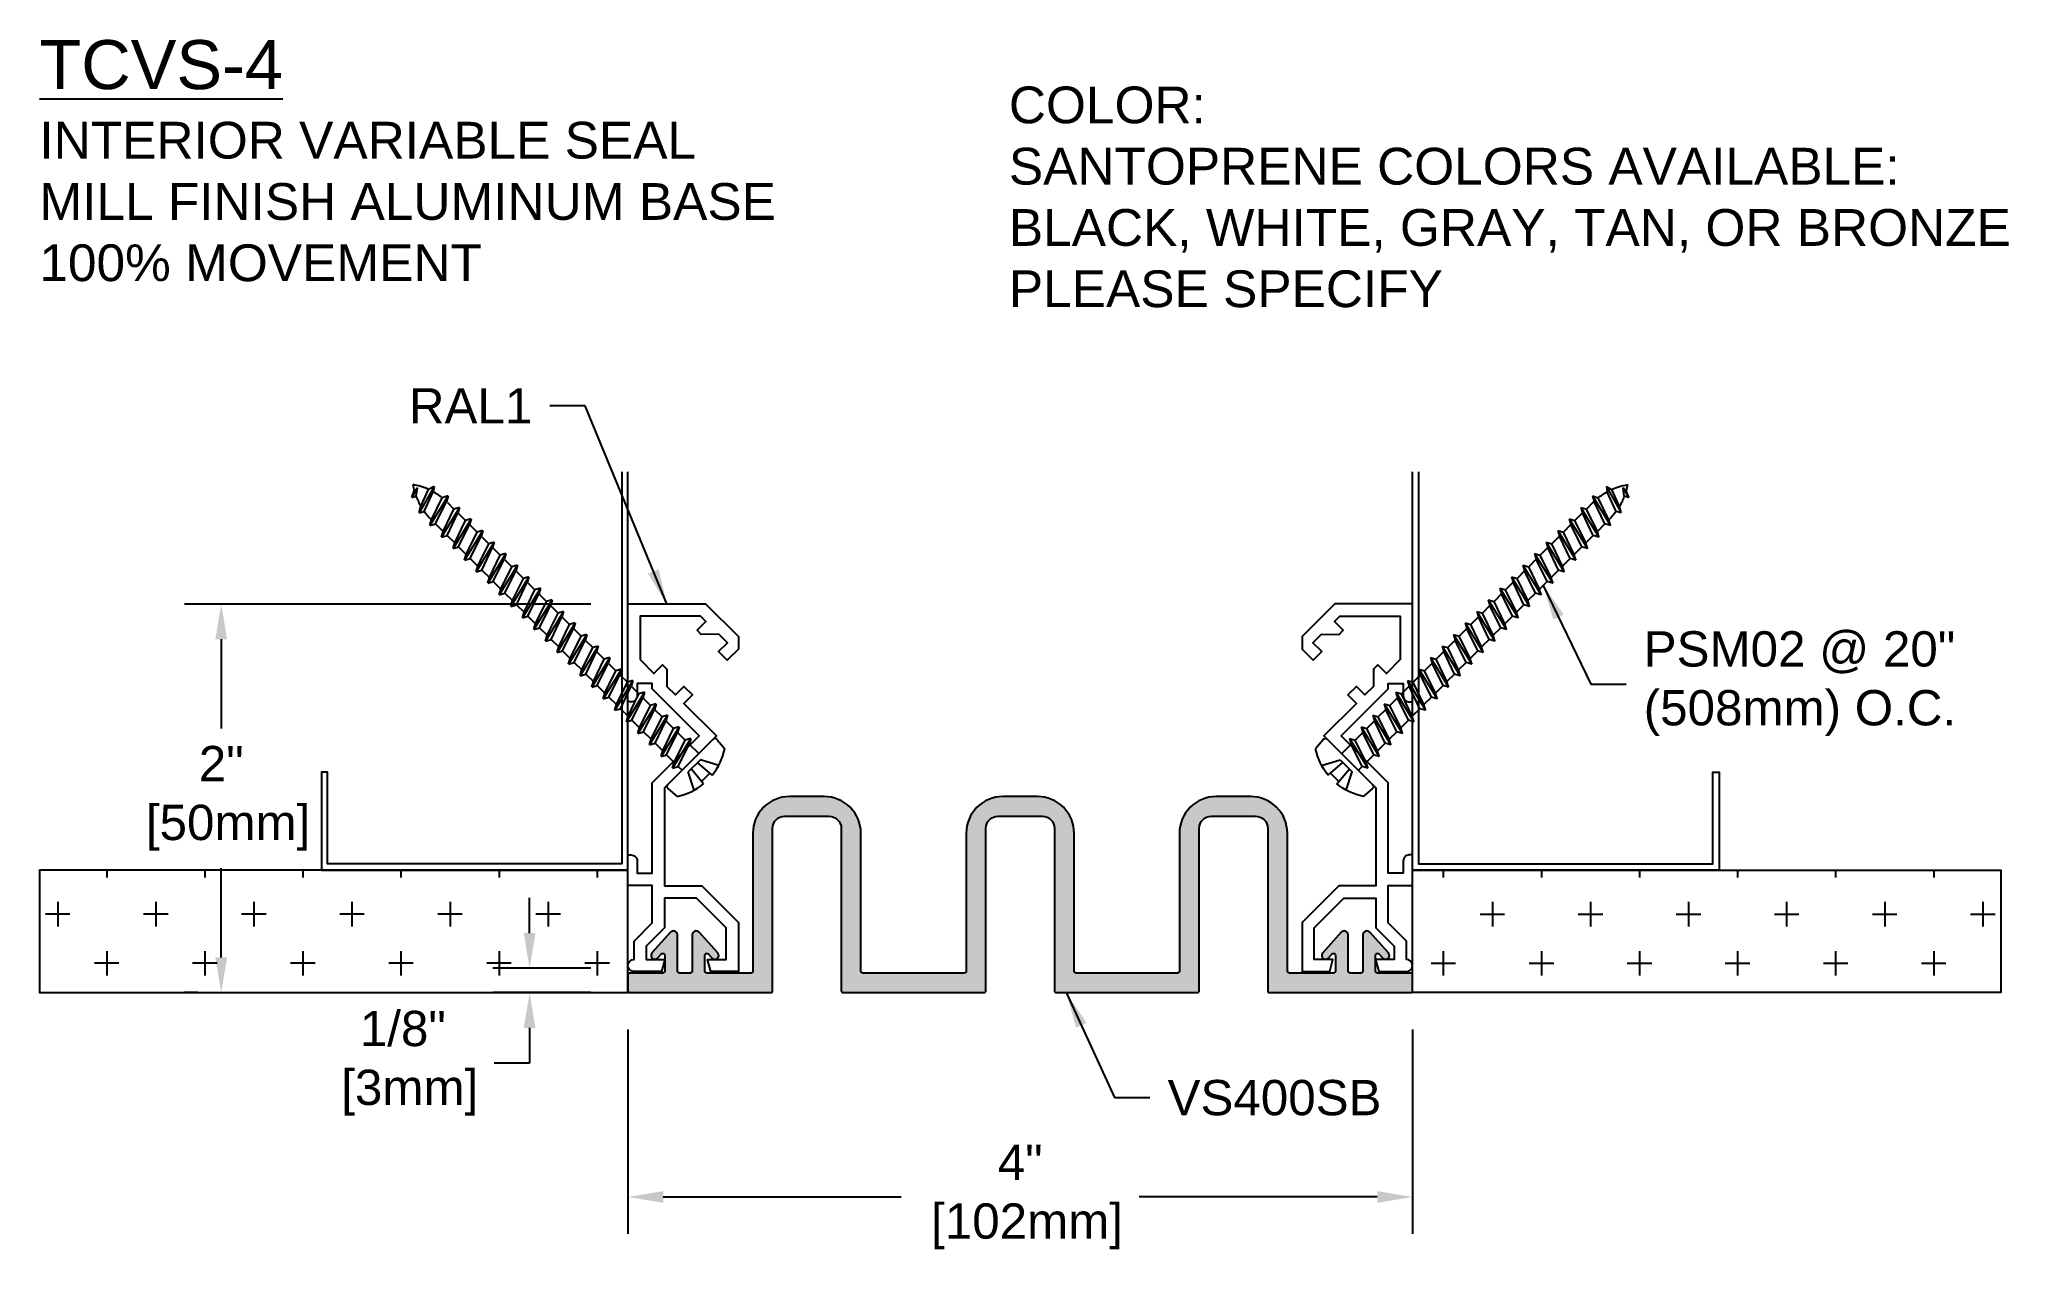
# Model space of a CAD drawing. Header units: inches. Extents: x -1 to 9, y -1.2 to 5.
import ezdxf

# ---------------------------------------------------------------- set-up
doc = ezdxf.new("R2010")
doc.units = ezdxf.units.IN
doc.header["$MEASUREMENT"] = 0
for name, color, linetype in [('Anchors', 4, 'Continuous'), ('Conditions', 1, 'Continuous'), ('Dimensions', 3, 'Continuous'), ('Fillers', 2, 'Continuous'), ('Metals', 7, 'Continuous'), ('Text', 2, 'Continuous')]:
    doc.layers.add(name, color=color, linetype=linetype)
doc.styles.add('Arial', font='arial.ttf')
doc.dimstyles.new('Arial', dxfattribs={"dimtxt": 0.18, "dimasz": 0.18, "dimexe": 0.1875, "dimexo": 0.1875, "dimgap": 0.09, "dimtad": 0, "dimtih": 1, "dimtoh": 1, "dimdec": 4, "dimzin": 3, "dimdsep": 46, "dimlunit": 4, "dimtxsty": 'Arial', "dimcen": 0.09, "dimadec": 0, "dimazin": 0, "dimtfac": 1, "dimtdec": 4, "dimtofl": 0, "dimtmove": 0, "dimatfit": 3, "dimfxl": 0, "dimfrac": 2, "dimtolj": 1, "dimtzin": 0, "dimarcsym": 0})

# ---------------------------------------------------------------- blocks, each defined once
blk = doc.blocks.new('*D2')
at = {"layer": 'Defpoints', "color": 0}
for p in [(2, 0.147), (6, 0.147), (2, -0.895)]:
    blk.add_point(p, dxfattribs=at)
at = {"layer": 'Dimensions', "color": 0, "lineweight": -2}
for p, q in [((2, -0.041), (2, -1.083)), ((6, -0.041), (6, -1.083)), ((2.18, -0.895), (3.394, -0.895)), ((5.82, -0.895), (4.606, -0.895))]:
    blk.add_line(p, q, dxfattribs=at)
at = {"layer": 'Dimensions', "color": 0}
for points in [[(2.18, -0.865), (2.18, -0.925), (2, -0.895)], [(5.82, -0.865), (5.82, -0.925), (6, -0.895)]]:
    blk.add_solid(points, dxfattribs=at)
at = {"layer": 'Dimensions', "color": 0, "insert": (4, -0.895), "char_height": 0.18, "attachment_point": 5, "style": 'Arial'}
blk.add_mtext('\\A1;4"\\P [102mm]', dxfattribs=at)
blk = doc.blocks.new('*D3')
at = {"layer": 'Defpoints', "color": 0}
for p in [(2, 2.129), (-0.073, 0.147), (-0.006, 0.147)]:
    blk.add_point(p, dxfattribs=at)
at = {"layer": 'Dimensions', "color": 0, "lineweight": -2}
for p, q in [((1.812, 2.129), (-0.261, 2.129)), ((-0.073, 1.949), (-0.073, 1.494)), ((-0.073, 0.327), (-0.073, 0.782)), ((-0.193, 0.147), (-0.261, 0.147))]:
    blk.add_line(p, q, dxfattribs=at)
at = {"layer": 'Dimensions', "color": 0}
for points in [[(-0.103, 1.949), (-0.043, 1.949), (-0.073, 2.129)], [(-0.103, 0.327), (-0.043, 0.327), (-0.073, 0.147)]]:
    blk.add_solid(points, dxfattribs=at)
at = {"layer": 'Dimensions', "color": 0, "insert": (-0.073, 1.138), "char_height": 0.18, "attachment_point": 5, "style": 'Arial'}
blk.add_mtext('\\A1;2"\\P [50mm]', dxfattribs=at)
blk = doc.blocks.new('A$CB0F2')
blk.add_lwpolyline([(0.029, 0.002, -0.958439), (0.032, 0.064), (0.032, 0.158), (0.125, 0.251), (0.125, 0.442), (0.001, 0.442), (0.001, 0.597), (0.017, 0.597, -0.414214), (0.048, 0.566), (0.048, 0.504), (0.125, 0.504), (0.125, 0.965), (0.364, 1.204), (0.125, 1.444), (0.125, 1.471), (0.048, 1.471), (0.048, 1.409, -0.414214), (0.017, 1.378), (0.001, 1.378), (0.001, 1.877), (0.397, 1.877), (0.564, 1.711), (0.564, 1.647), (0.507, 1.59), (0.463, 1.634), (0.508, 1.679), (0.464, 1.723), (0.375, 1.722), (0.354, 1.744), (0.398, 1.788), (0.371, 1.815), (0.063, 1.815), (0.063, 1.594), (0.133, 1.523), (0.177, 1.567), (0.199, 1.545), (0.199, 1.457), (0.243, 1.414), (0.286, 1.457), (0.33, 1.414), (0.286, 1.37), (0.452, 1.204), (0.187, 0.939), (0.187, 0.439), (0.377, 0.439), (0.564, 0.252), (0.564, 0.002), (0.423, 0.002), (0.407, 0.064), (0.502, 0.064), (0.502, 0.226), (0.351, 0.377), (0.187, 0.377), (0.187, 0.225), (0.094, 0.132), (0.094, 0.064), (0.189, 0.064), (0.172, 0.002), (0.029, 0.002)], format="xyb")
blk = doc.blocks.new('ral1')
blk.add_blockref('A$CB0F2', (-0.029, -0.002))
blk = doc.blocks.new('*D6')
at = {"layer": 'Defpoints', "color": 0}
for p in [(2, 0.271), (1.499, 0.147), (2, 0.147)]:
    blk.add_point(p, dxfattribs=at)
at = {"layer": 'Dimensions', "color": 0, "lineweight": -2}
for p, q in [((1.499, 0.451), (1.499, 0.631)), ((1.812, 0.271), (1.312, 0.271)), ((1.812, 0.147), (1.312, 0.147)), ((1.499, -0.033), (1.499, -0.213)), ((1.499, -0.213), (1.319, -0.213))]:
    blk.add_line(p, q, dxfattribs=at)
at = {"layer": 'Dimensions', "color": 0}
for points in [[(1.469, 0.451), (1.529, 0.451), (1.499, 0.271)], [(1.469, -0.033), (1.529, -0.033), (1.499, 0.147)]]:
    blk.add_solid(points, dxfattribs=at)
at = {"layer": 'Dimensions', "color": 0, "insert": (0.853, -0.213), "char_height": 0.18, "attachment_point": 5, "style": 'Arial'}
blk.add_mtext('\\A1;1/8"\\P [3mm]', dxfattribs=at)
blk = doc.blocks.new('PSM02')
for p, q in [((-0.089, 0.116), (-0.044, 0.028)), ((-0.032, 0.127), (-0.03, 0.111)), ((-0.03, 0.111), (0.03, 0.111)), ((-0.03, 0.111), (-0.023, 0.028)), ((0.03, 0.111), (0.023, 0.028)), ((0.032, 0.127), (0.03, 0.111)), ((0.089, 0.116), (0.044, 0.028)), ((-0.177, 0.017), (-0.172, 0.077)), ((-0.162, 0), (0.162, 0)), ((-0.06, -0.069), (-0.06, 0)), ((-0.044, 0.028), (0.044, 0.028)), ((0.06, -0.027), (0.06, 0)), ((0.177, 0.017), (0.172, 0.077)), ((-0.086, -0.083), (0.086, -0.042)), ((-0.086, -0.083), (-0.06, -0.069)), ((-0.086, -0.083), (-0.06, -0.098)), ((0.06, -0.027), (-0.06, -0.069)), ((0.06, -0.056), (-0.06, -0.098)), ((-0.06, -0.152), (-0.06, -0.098)), ((0.086, -0.042), (0.06, -0.027)), ((0.086, -0.042), (0.06, -0.056)), ((0.06, -0.111), (0.06, -0.056)), ((-0.086, -0.167), (0.086, -0.125)), ((-0.086, -0.167), (-0.06, -0.152)), ((-0.086, -0.167), (-0.06, -0.181)), ((0.06, -0.111), (-0.06, -0.152)), ((0.06, -0.139), (-0.06, -0.181)), ((-0.06, -0.236), (-0.06, -0.181)), ((0.06, -0.194), (-0.06, -0.236)), ((0.086, -0.125), (0.06, -0.111)), ((0.086, -0.125), (0.06, -0.139)), ((0.06, -0.194), (0.06, -0.139)), ((0.086, -0.208), (0.06, -0.194)), ((-0.086, -0.25), (0.086, -0.208)), ((-0.086, -0.25), (-0.06, -0.236)), ((-0.086, -0.25), (-0.06, -0.264)), ((-0.086, -0.333), (0.086, -0.292)), ((0.06, -0.223), (-0.06, -0.264)), ((-0.06, -0.319), (-0.06, -0.264)), ((0.06, -0.277), (-0.06, -0.319)), ((0.086, -0.208), (0.06, -0.223)), ((0.06, -0.277), (0.06, -0.223)), ((0.086, -0.292), (0.06, -0.277)), ((0.086, -0.292), (0.06, -0.306)), ((-0.086, -0.333), (-0.06, -0.319)), ((-0.086, -0.333), (-0.06, -0.348)), ((-0.086, -0.417), (0.086, -0.375)), ((0.06, -0.306), (-0.06, -0.348)), ((-0.06, -0.402), (-0.06, -0.348)), ((0.06, -0.361), (-0.06, -0.402)), ((0.06, -0.389), (-0.06, -0.431)), ((0.06, -0.361), (0.06, -0.306)), ((0.086, -0.375), (0.06, -0.361)), ((0.086, -0.375), (0.06, -0.389)), ((0.06, -0.444), (0.06, -0.389)), ((-0.086, -0.417), (-0.06, -0.402)), ((-0.086, -0.417), (-0.06, -0.431)), ((-0.086, -0.5), (0.086, -0.458)), ((-0.086, -0.5), (-0.06, -0.486)), ((-0.086, -0.5), (-0.06, -0.514)), ((-0.06, -0.486), (-0.06, -0.431)), ((0.06, -0.444), (-0.06, -0.486)), ((0.06, -0.473), (-0.06, -0.514)), ((0.086, -0.458), (0.06, -0.444)), ((0.086, -0.458), (0.06, -0.473)), ((0.06, -0.527), (0.06, -0.473)), ((-0.086, -0.583), (0.086, -0.542)), ((-0.086, -0.583), (-0.06, -0.569)), ((-0.086, -0.583), (-0.06, -0.598)), ((-0.06, -0.569), (-0.06, -0.514)), ((0.06, -0.527), (-0.06, -0.569)), ((0.06, -0.556), (-0.06, -0.598)), ((-0.06, -0.652), (-0.06, -0.598)), ((0.086, -0.542), (0.06, -0.527)), ((0.086, -0.542), (0.06, -0.556)), ((0.06, -0.611), (0.06, -0.556)), ((-0.086, -0.667), (0.086, -0.625)), ((-0.086, -0.667), (-0.06, -0.652)), ((-0.086, -0.667), (-0.06, -0.681)), ((0.06, -0.611), (-0.06, -0.652)), ((0.06, -0.639), (-0.06, -0.681)), ((-0.06, -0.736), (-0.06, -0.681)), ((0.06, -0.694), (-0.06, -0.736)), ((0.086, -0.625), (0.06, -0.611)), ((0.086, -0.625), (0.06, -0.639)), ((0.06, -0.694), (0.06, -0.639)), ((0.086, -0.708), (0.06, -0.694)), ((-0.086, -0.75), (0.086, -0.708)), ((-0.086, -0.75), (-0.06, -0.736)), ((-0.086, -0.75), (-0.06, -0.764)), ((-0.086, -0.833), (0.086, -0.792)), ((0.06, -0.723), (-0.06, -0.764)), ((-0.06, -0.819), (-0.06, -0.764)), ((0.06, -0.777), (-0.06, -0.819)), ((0.086, -0.708), (0.06, -0.723)), ((0.06, -0.777), (0.06, -0.723)), ((0.086, -0.792), (0.06, -0.777)), ((0.086, -0.792), (0.06, -0.806)), ((-0.086, -0.833), (-0.06, -0.819)), ((-0.086, -0.833), (-0.06, -0.848)), ((-0.086, -0.917), (0.086, -0.875)), ((-0.086, -0.917), (-0.06, -0.902)), ((0.06, -0.806), (-0.06, -0.848)), ((-0.06, -0.902), (-0.06, -0.848)), ((0.06, -0.861), (-0.06, -0.902)), ((0.06, -0.889), (-0.06, -0.931)), ((0.06, -0.861), (0.06, -0.806)), ((0.086, -0.875), (0.06, -0.861)), ((0.086, -0.875), (0.06, -0.889)), ((0.06, -0.944), (0.06, -0.889)), ((-0.086, -0.917), (-0.06, -0.931)), ((-0.086, -1), (0.086, -0.958)), ((-0.086, -1), (-0.06, -0.986)), ((-0.086, -1), (-0.06, -1.014)), ((-0.06, -0.986), (-0.06, -0.931)), ((0.06, -0.944), (-0.06, -0.986)), ((0.06, -0.973), (-0.06, -1.014)), ((0.086, -0.958), (0.06, -0.944)), ((0.086, -0.958), (0.06, -0.973)), ((0.06, -1.027), (0.06, -0.973)), ((-0.086, -1.083), (0.086, -1.042)), ((-0.086, -1.083), (-0.06, -1.069)), ((-0.086, -1.083), (-0.06, -1.098)), ((-0.06, -1.069), (-0.06, -1.014)), ((0.06, -1.027), (-0.06, -1.069)), ((0.06, -1.056), (-0.06, -1.098)), ((-0.06, -1.152), (-0.06, -1.098)), ((0.086, -1.042), (0.06, -1.027)), ((0.086, -1.042), (0.06, -1.056)), ((0.06, -1.111), (0.06, -1.056)), ((-0.086, -1.167), (0.086, -1.125)), ((-0.086, -1.167), (-0.06, -1.152)), ((-0.086, -1.167), (-0.06, -1.181)), ((0.06, -1.111), (-0.06, -1.152)), ((0.06, -1.139), (-0.06, -1.181)), ((-0.06, -1.236), (-0.06, -1.181)), ((0.06, -1.194), (-0.06, -1.236)), ((0.086, -1.125), (0.06, -1.111)), ((0.086, -1.125), (0.06, -1.139)), ((0.06, -1.194), (0.06, -1.139)), ((0.086, -1.208), (0.06, -1.194)), ((-0.086, -1.25), (0.086, -1.208)), ((-0.086, -1.25), (-0.06, -1.236)), ((-0.086, -1.25), (-0.06, -1.264)), ((-0.086, -1.333), (0.086, -1.292)), ((0.06, -1.223), (-0.06, -1.264)), ((-0.06, -1.319), (-0.06, -1.264)), ((0.06, -1.277), (-0.06, -1.319)), ((0.086, -1.208), (0.06, -1.223)), ((0.06, -1.277), (0.06, -1.223)), ((0.086, -1.292), (0.06, -1.277)), ((0.086, -1.292), (0.06, -1.306)), ((-0.086, -1.333), (-0.06, -1.319)), ((-0.086, -1.333), (-0.06, -1.348)), ((-0.086, -1.417), (0.086, -1.375)), ((-0.086, -1.417), (-0.06, -1.402)), ((0.06, -1.306), (-0.06, -1.348)), ((-0.06, -1.402), (-0.06, -1.348)), ((0.06, -1.361), (-0.06, -1.402)), ((0.06, -1.389), (-0.06, -1.431)), ((0.06, -1.361), (0.06, -1.306)), ((0.086, -1.375), (0.06, -1.361)), ((0.086, -1.375), (0.06, -1.389)), ((0.06, -1.444), (0.06, -1.389)), ((-0.086, -1.417), (-0.06, -1.431)), ((-0.086, -1.5), (0.086, -1.458)), ((-0.086, -1.5), (-0.06, -1.486)), ((-0.086, -1.5), (-0.06, -1.514)), ((-0.06, -1.486), (-0.06, -1.431)), ((0.06, -1.444), (-0.06, -1.486)), ((0.06, -1.473), (-0.06, -1.514)), ((0.086, -1.458), (0.06, -1.444)), ((0.086, -1.458), (0.06, -1.473)), ((0.06, -1.527), (0.06, -1.473)), ((-0.086, -1.583), (0.086, -1.542)), ((-0.086, -1.583), (-0.06, -1.569)), ((-0.086, -1.583), (-0.06, -1.598)), ((-0.06, -1.569), (-0.06, -1.514)), ((0.06, -1.527), (-0.06, -1.569)), ((0.06, -1.556), (-0.06, -1.598)), ((-0.06, -1.652), (-0.06, -1.598)), ((0.086, -1.542), (0.06, -1.527)), ((0.086, -1.542), (0.06, -1.556)), ((0.06, -1.611), (0.06, -1.556)), ((-0.086, -1.667), (0.086, -1.625)), ((-0.086, -1.667), (-0.06, -1.652)), ((-0.086, -1.667), (-0.06, -1.681)), ((0.06, -1.611), (-0.06, -1.652)), ((0.06, -1.639), (-0.06, -1.681)), ((-0.06, -1.736), (-0.06, -1.681)), ((0.06, -1.694), (-0.06, -1.736)), ((0.086, -1.625), (0.06, -1.611)), ((0.086, -1.625), (0.06, -1.639)), ((0.06, -1.694), (0.06, -1.639)), ((0.086, -1.708), (0.06, -1.694)), ((-0.086, -1.75), (0.086, -1.708)), ((-0.086, -1.75), (-0.06, -1.736)), ((-0.086, -1.75), (-0.06, -1.764)), ((-0.086, -1.833), (0.086, -1.792)), ((0.06, -1.723), (-0.06, -1.764)), ((-0.06, -1.81), (-0.06, -1.764)), ((0.06, -1.777), (-0.06, -1.819)), ((0.06, -1.806), (-0.058, -1.847)), ((0.086, -1.708), (0.06, -1.723)), ((0.06, -1.723), (0.06, -1.777)), ((0.086, -1.792), (0.06, -1.777)), ((0.086, -1.792), (0.06, -1.806)), ((0.06, -1.806), (0.06, -1.81)), ((-0.086, -1.833), (-0.06, -1.819)), ((-0.086, -1.833), (-0.058, -1.847)), ((-0.069, -1.917), (0.079, -1.875)), ((-0.069, -1.917), (-0.047, -1.902)), ((0.056, -1.862), (-0.047, -1.902)), ((0.05, -1.892), (-0.039, -1.926)), ((0.079, -1.875), (0.05, -1.892)), ((0.079, -1.875), (0.056, -1.862)), ((-0.069, -1.917), (-0.039, -1.926)), ((0.03, -1.947), (-0.004, -1.972)), ((-0.004, -1.972), (0.051, -1.958)), ((0.017, -1.973), (-0.004, -1.972)), ((0.051, -1.958), (0.017, -1.973)), ((0.051, -1.958), (0.03, -1.947))]:
    blk.add_line(p, q)
for centre, radius, start, end in [((0, -0.185), 0.313, 95.8447, 123.323), ((0, -0.185), 0.313, 56.677, 84.1553), ((-0.162, 0.016), 0.016, 175, 270), ((0.162, 0.016), 0.016, 270, 5), ((0.27, -1.81), 0.33, 180, 181.4809), ((0.27, -1.81), 0.33, 186.3809, 196.1333), ((-0.27, -1.81), 0.33, 335.5566, 345.5871), ((-0.27, -1.81), 0.33, 350.9871, 0), ((0.27, -1.81), 0.33, 200.6129, 215.118), ((-0.27, -1.81), 0.33, 324.882, 330.5326)]:
    blk.add_arc(centre, radius, start, end)
blk = doc.blocks.new('VS400SB')
at = {"linetype": 'Continuous'}
blk.add_hatch(color=256, dxfattribs=at).paths.add_polyline_path([(-0.175, 0.838, -0.414214), (-0.113, 0.9), (0.113, 0.9, -0.414214), (0.175, 0.838), (0.175, 0.01, 0.414214), (0.185, 0), (0.902, 0, 0.414214), (0.913, 0.01), (0.913, 0.838, -0.414214), (0.974, 0.9), (1.2, 0.9, -0.414214), (1.262, 0.838), (1.262, 0.01, 0.414214), (1.272, 0), (1.99, 0, 0.414214), (2, 0.01), (2, 0.09, 0.414214), (1.99, 0.1), (1.822, 0.1, -0.414214), (1.812, 0.11), (1.812, 0.19, -0.69108), (1.83, 0.197), (1.847, 0.177, 1.006373), (1.877, 0.203), (1.782, 0.308, 0.686397), (1.747, 0.295), (1.747, 0.11, -0.414214), (1.737, 0.1), (1.682, 0.1, -0.414214), (1.672, 0.11), (1.672, 0.295, 0.686397), (1.637, 0.308), (1.542, 0.203, 1.006373), (1.572, 0.177), (1.589, 0.197, -0.69108), (1.607, 0.19), (1.607, 0.11, -0.414214), (1.597, 0.1), (1.373, 0.1, -0.414214), (1.362, 0.11), (1.362, 0.813, 0.414214), (1.175, 1), (0.999, 1, 0.414214), (0.812, 0.813), (0.812, 0.11, -0.414214), (0.802, 0.1), (0.285, 0.1, -0.414214), (0.275, 0.11), (0.275, 0.813, 0.414214), (0.088, 1), (-0.088, 1, 0.414214), (-0.275, 0.813), (-0.275, 0.11, -0.414214), (-0.285, 0.1), (-0.802, 0.1, -0.414214), (-0.812, 0.11), (-0.812, 0.813, 0.414214), (-0.999, 1), (-1.176, 1, 0.414214), (-1.363, 0.813), (-1.363, 0.11, -0.414214), (-1.372, 0.1), (-1.597, 0.1, -0.414214), (-1.607, 0.11), (-1.607, 0.19, -0.69108), (-1.589, 0.197), (-1.572, 0.177, 1.006373), (-1.542, 0.203), (-1.637, 0.308, 0.686397), (-1.672, 0.295), (-1.672, 0.11, -0.414214), (-1.682, 0.1), (-1.737, 0.1, -0.414214), (-1.747, 0.11), (-1.747, 0.295, 0.686397), (-1.782, 0.308), (-1.877, 0.203, 1.006373), (-1.847, 0.177), (-1.83, 0.197, -0.69108), (-1.812, 0.19), (-1.812, 0.11, -0.414214), (-1.822, 0.1), (-1.99, 0.1, 0.414214), (-2, 0.09), (-2, 0.01, 0.414214), (-1.99, 0), (-1.272, 0, 0.414214), (-1.262, 0.01), (-1.262, 0.838, -0.414214), (-1.201, 0.9), (-0.975, 0.9, -0.414214), (-0.912, 0.838), (-0.912, 0.01, 0.414214), (-0.902, 0), (-0.185, 0, 0.414214), (-0.175, 0.01)])
at = {"linetype": 'Continuous', "flags": 128}
blk.add_lwpolyline([(-0.275, 0.11, -0.414214), (-0.285, 0.1), (-0.802, 0.1, -0.414214), (-0.812, 0.11), (-0.812, 0.813, 0.414214), (-0.999, 1), (-1.176, 1, 0.414214), (-1.363, 0.813), (-1.363, 0.11, -0.414214), (-1.372, 0.1), (-1.597, 0.1, -0.414214), (-1.607, 0.11), (-1.607, 0.19, -0.69108), (-1.589, 0.197), (-1.572, 0.177, 1.006373), (-1.542, 0.203), (-1.637, 0.308, 0.686397), (-1.672, 0.295), (-1.672, 0.11, -0.414214), (-1.682, 0.1), (-1.737, 0.1, -0.414214), (-1.747, 0.11), (-1.747, 0.295, 0.686397), (-1.782, 0.308), (-1.877, 0.203, 1.006373), (-1.847, 0.177), (-1.83, 0.197, -0.69108), (-1.812, 0.19), (-1.812, 0.11, -0.414214), (-1.822, 0.1), (-1.99, 0.1, 0.414214), (-2, 0.09), (-2, 0.01, 0.414214), (-1.99, 0), (-1.272, 0, 0.414214), (-1.262, 0.01), (-1.262, 0.838, -0.414214), (-1.201, 0.9), (-0.975, 0.9, -0.414214), (-0.912, 0.838), (-0.912, 0.01, 0.414214), (-0.902, 0), (-0.185, 0, 0.414214), (-0.175, 0.01), (-0.175, 0.838, -0.414214), (-0.113, 0.9), (0.113, 0.9, -0.414214), (0.175, 0.838), (0.175, 0.01, 0.414214), (0.185, 0), (0.902, 0, 0.414214), (0.913, 0.01), (0.913, 0.838, -0.414214), (0.974, 0.9), (1.2, 0.9, -0.414214), (1.262, 0.838), (1.262, 0.01, 0.414214), (1.272, 0), (1.99, 0, 0.414214), (2, 0.01), (2, 0.09, 0.414214), (1.99, 0.1), (1.822, 0.1, -0.414214), (1.812, 0.11), (1.812, 0.19, -0.69108), (1.83, 0.197), (1.847, 0.177, 1.006373), (1.877, 0.203), (1.782, 0.308, 0.686397), (1.747, 0.295), (1.747, 0.11, -0.414214), (1.737, 0.1), (1.682, 0.1, -0.414214), (1.672, 0.11), (1.672, 0.295, 0.686397), (1.637, 0.308), (1.542, 0.203, 1.006373), (1.572, 0.177), (1.589, 0.197, -0.69108), (1.607, 0.19), (1.607, 0.11, -0.414214), (1.597, 0.1), (1.373, 0.1, -0.414214), (1.362, 0.11), (1.362, 0.813, 0.414214), (1.175, 1), (0.999, 1, 0.414214), (0.812, 0.813), (0.812, 0.11, -0.414214), (0.802, 0.1), (0.285, 0.1, -0.414214), (0.275, 0.11), (0.275, 0.813, 0.414214), (0.088, 1), (-0.088, 1, 0.414214), (-0.275, 0.813)], format="xyb", close=True, dxfattribs=at)

msp = doc.modelspace()

# ---------------------------------------------------------------- hatches: boundary and pattern name
at = {"layer": 'Conditions'}
h = msp.add_hatch(dxfattribs=at)
h.set_pattern_fill('CROSS', color=256, style=0)
h.set_pattern_definition([(180, (7.9056, 5.2966), (-0.25, -0.25), [0.125, -0.375]), (270, (7.8431, 5.3591), (0.25, -0.25), [0.125, -0.375])])
h.paths.add_polyline_path([(-1, 0.14698), (2, 0.14698), (2, 0.24698), (2, 0.77198), (0.4375, 0.77198), (-1, 0.77198)])
h = msp.add_hatch(dxfattribs=at)
h.set_pattern_fill('CROSS', color=256, style=0)
h.set_pattern_definition([(7e-15, (0.0944, 5.2966), (0.25, -0.25), [0.125, -0.375]), (270, (0.1569, 5.3591), (-0.25, -0.25), [0.125, -0.375])])
h.paths.add_polyline_path([(9, 0.14698), (6, 0.14698), (6, 0.24698), (6, 0.77198), (7.5625, 0.77198), (9, 0.77198)])

# ---------------------------------------------------------------- linework, layer by layer
for points in [[(1.96875, 2.80323), (1.96875, 0.80323), (0.46875, 0.80323), (0.46875, 1.27198), (0.4375, 1.27198), (0.4375, 0.77198), (2, 0.77198), (2, 2.80323)], [(6.03125, 2.80323), (6.03125, 0.80323), (7.53125, 0.80323), (7.53125, 1.27198), (7.5625, 1.27198), (7.5625, 0.77198), (6, 0.77198), (6, 2.80323)], [(2, 0.77198), (-1, 0.77198), (-1, 0.14698), (2, 0.14698), (2, 0.77198)], [(6, 0.77198), (9, 0.77198), (9, 0.14698), (6, 0.14698), (6, 0.77198)]]:
    msp.add_lwpolyline(points, dxfattribs=at)

# ---------------------------------------------------------------- block references
at = {"layer": 'Anchors', "rotation": 225}
msp.add_blockref('PSM02', (2.31852, 1.32379), dxfattribs=at)
at = {"layer": 'Anchors', "xscale": -1, "rotation": 135.0000000000001}
msp.add_blockref('PSM02', (5.68148, 1.32379), dxfattribs=at)
at = {"layer": 'Fillers'}
msp.add_blockref('VS400SB', (4, 0.14698), dxfattribs=at)
at = {"layer": 'Metals'}
msp.add_blockref('ral1', (2.0283, 0.25421), dxfattribs=at)
at = {"layer": 'Metals', "xscale": -1, "rotation": 359.9999999999968}
msp.add_blockref('ral1', (5.9717, 0.25421), dxfattribs=at)

# ---------------------------------------------------------------- texts
at = {"layer": 'Text', "attachment_point": 1, "style": 'Arial'}
for s, insert, char_height, width in [('{\\LTCVS-4\\P\\H0.75x;\\lINTERIOR VARIABLE SEAL\\PMILL FINISH ALUMINUM BASE\\P100% MOVEMENT}', (-1, 5.00514), 0.25, 5.125), ('COLOR:{\\L                              \\~\\P}SANTOPRENE COLORS AVAILABLE:\\PBLACK, WHITE, GRAY, TAN, OR BRONZE\\PPLEASE SPECIFY', (3.94234, 4.76837), 0.1875, 5.0912648)]:
    msp.add_mtext(s, dxfattribs=dict(at, insert=insert, char_height=char_height, width=width))
at = {"layer": 'Text', "char_height": 0.18, "style": 'Arial'}
for s, insert, attachment_point in [('\\A1;RAL1', (1.51269, 3.04974), 9), ('PSM02 @ 20"\\P(508mm) O.C.', (7.17873, 1.99016), 1), ('VS400SB', (4.75144, -0.2983), 1)]:
    msp.add_mtext(s, dxfattribs=dict(at, insert=insert, attachment_point=attachment_point))

# ---------------------------------------------------------------- dimensions: what is measured, and where the dimension line sits
at = {"layer": 'Dimensions'}
for base, p1, p2, picture, middle in [((-0.07345, 0.14698), (1.99994, 2.12921), (-0.00596, 0.14698), '*D3', (-0.07345, 1.13809)), ((1.49912, 0.14698), (2, 0.27081), (2, 0.14698), '*D6', (0.85309, -0.21302))]:
    dim = msp.add_linear_dim(base=base, p1=p1, p2=p2, angle=90, dimstyle='Arial', override={"dimpost": '\\X'}, dxfattribs=at)
    dim.commit()
    dim.dimension.update_dxf_attribs({"geometry": picture, "text_midpoint": middle, "dimtype": 160})
dim = msp.add_linear_dim(base=(2, -0.89528), p1=(6, 0.14698), p2=(2, 0.14698), dimstyle='Arial', override={"dimpost": '\\X'}, dxfattribs=at)
dim.commit()
dim.dimension.update_dxf_attribs({"geometry": '*D2', "text_midpoint": (4, -0.89528), "dimtype": 160})

# ---------------------------------------------------------------- leaders
at = {"layer": 'Text', "annotation_type": 0, "has_hookline": 1}
for points, hookline_direction, text_width in [([(2.19811, 2.12921), (1.78269, 3.13974), (1.60269, 3.13974)], 1, 0.56308), ([(6.66672, 2.22417), (6.90873, 1.72045), (7.08873, 1.72045)], 0, 1.55738), ([(4.23634, 0.1441), (4.48144, -0.3883), (4.66144, -0.3883)], 0, 1.07595)]:
    msp.add_leader(points, dimstyle='Arial', dxfattribs=dict(at, hookline_direction=hookline_direction, text_width=text_width))

doc.saveas('drawing.dxf')
